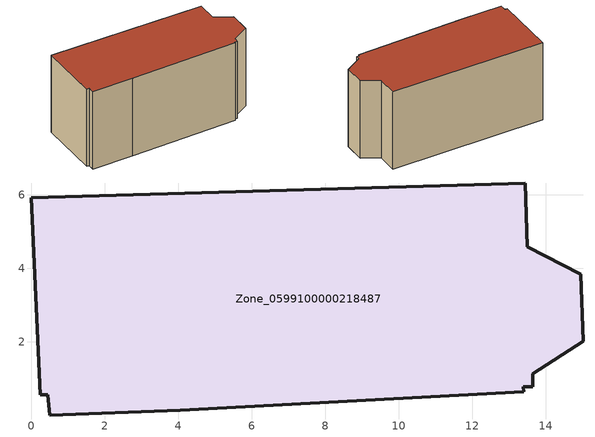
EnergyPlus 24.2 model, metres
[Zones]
Zone_0599100000218487
 floor ground (C_G): 4.06,0.14 0.5,0.01 0.45,0.56 0.24,0.55 0,5.92 13.44,6.32 13.5,4.58 14.95,3.84 15.03,2.02 13.65,1.13 13.65,0.78 13.39,0.78 13.4,0.64 z0
 wall outside (C_F): 4.06,0.14 13.4,0.64 13.39,0.78 13.65,0.78 13.65,1.13 15.03,2.02 14.95,3.84 13.5,4.58 13.44,6.32 0,5.92 0.24,0.55 0.45,0.56 0.5,0.01 4.06,0.14 z0:7.32
 roof outside (C_R): 0.5,0.01 4.06,0.14 13.4,0.64 13.39,0.78 13.65,0.78 13.65,1.13 15.03,2.02 14.95,3.84 13.5,4.58 13.44,6.32 0,5.92 0.24,0.55 0.45,0.56 z7.32
[BUILDING]
Pand.0599100000218487: North Axis=0; Terrain=City; Loads Convergence Tolerance Value=0.04; Temperature Convergence Tolerance Value=0.4; Solar Distribution=FullExterior; Maximum Number of Warmup Days=25; Minimum Number of Warmup Days=1
[Site:Location]
Rotterdam.The.Hague.AP_ZH_NLD Design_Conditions: Latitude=51.96; Longitude=4.45; Time Zone=1; Elevation=-4.5
[SITE:GROUNDTEMPERATURE:BUILDINGSURFACE]
18, 18, 18, 18, 18, 18, 18, 18, 18, 18, 18, 18
[MATERIAL] Thermal Absorptance=0.9; Solar Absorptance=0.7; Visible Absorptance=0.7
Name | Roughness | Thickness | Conductivity | Density | Specific Heat
G.TC.1946 | MediumSmooth | 0.15 | 1 | 540 | 1210
F.TC.1946 | Rough | 0.3 | 0.857143 | 1920 | 840
R.TC.1946 | MediumRough | 0.2 | 0.909091 | 1500 | 1000
[CONSTRUCTION]
C_G: G.TC.1946
C_F: F.TC.1946
C_R: R.TC.1946
[ZONE]
Zone_0599100000218487: Type=1; Multiplier=1; Ceiling Height=Autocalculate; Volume=Autocalculate; Floor Area=autocalculate; Part of Total Floor Area=Yes
[ZONEINFILTRATION:DESIGNFLOWRATE]
Infil_Zone_0599100000218487: Zone or ZoneList or Space or SpaceList=Zone_0599100000218487; Schedule=AlwaysOn; Design Flow Rate Calculation Method=Flow/Area; Flow Rate per Floor Area=0.003; Constant Term Coefficient=1; Temperature Term Coefficient=0; Velocity Term Coefficient=0; Velocity Squared Term Coefficient=0
[HVACTEMPLATE:ZONE:IDEALLOADSAIRSYSTEM]
Zone_0599100000218487: Maximum Heating Supply Air Temperature=50; Minimum Cooling Supply Air Temperature=13; Maximum Heating Supply Air Humidity Ratio=0.0156; Minimum Cooling Supply Air Humidity Ratio=0.0077; Heating Limit=NoLimit; Cooling Limit=NoLimit; Dehumidification Control Type=ConstantSensibleHeatRatio; Cooling Sensible Heat Ratio=0.7; Dehumidification Setpoint=60; Humidification Control Type=None; Humidification Setpoint=30; Outdoor Air Method=None; Outdoor Air Flow Rate per Person=0.00944; Outdoor Air Flow Rate per Zone Floor Area=0; Outdoor Air Flow Rate per Zone=0; Demand Controlled Ventilation Type=None; Outdoor Air Economizer Type=NoEconomizer; Heat Recovery Type=None; Sensible Heat Recovery Effectiveness=0.7; Latent Heat Recovery Effectiveness=0.65
[ZONECONTROL:THERMOSTAT]
ThermostatControl_Zone_0599100000218487: Zone or ZoneList=Zone_0599100000218487; Control Type Schedule=DualSetpointControlType; Control 1=Thermostat_Zone_0599100000218487; Temperature Difference Between Cutout And Setpoint=0
[THERMOSTATSETPOINT:DUALSETPOINT]
Thermostat_Zone_0599100000218487: Heating Setpoint Temperature Schedule=HeatingSetpoint_Zone_0599100000218487; Cooling Setpoint Temperature Schedule=CoolingSetpoint_Zone_0599100000218487
[SCHEDULE:COMPACT]
HeatingSetpoint_Zone_0599100000218487: Through: 12/31, For: AllDays, Until: 24:00, 21
CoolingSetpoint_Zone_0599100000218487: Through: 12/31, For: AllDays, Until: 24:00, 24
DualSetpointControlType: Through: 12/31, For: AllDays, Until: 24:00, 4
AlwaysOn: Through: 12/31, For: AllDays, Until: 24:00, 1
